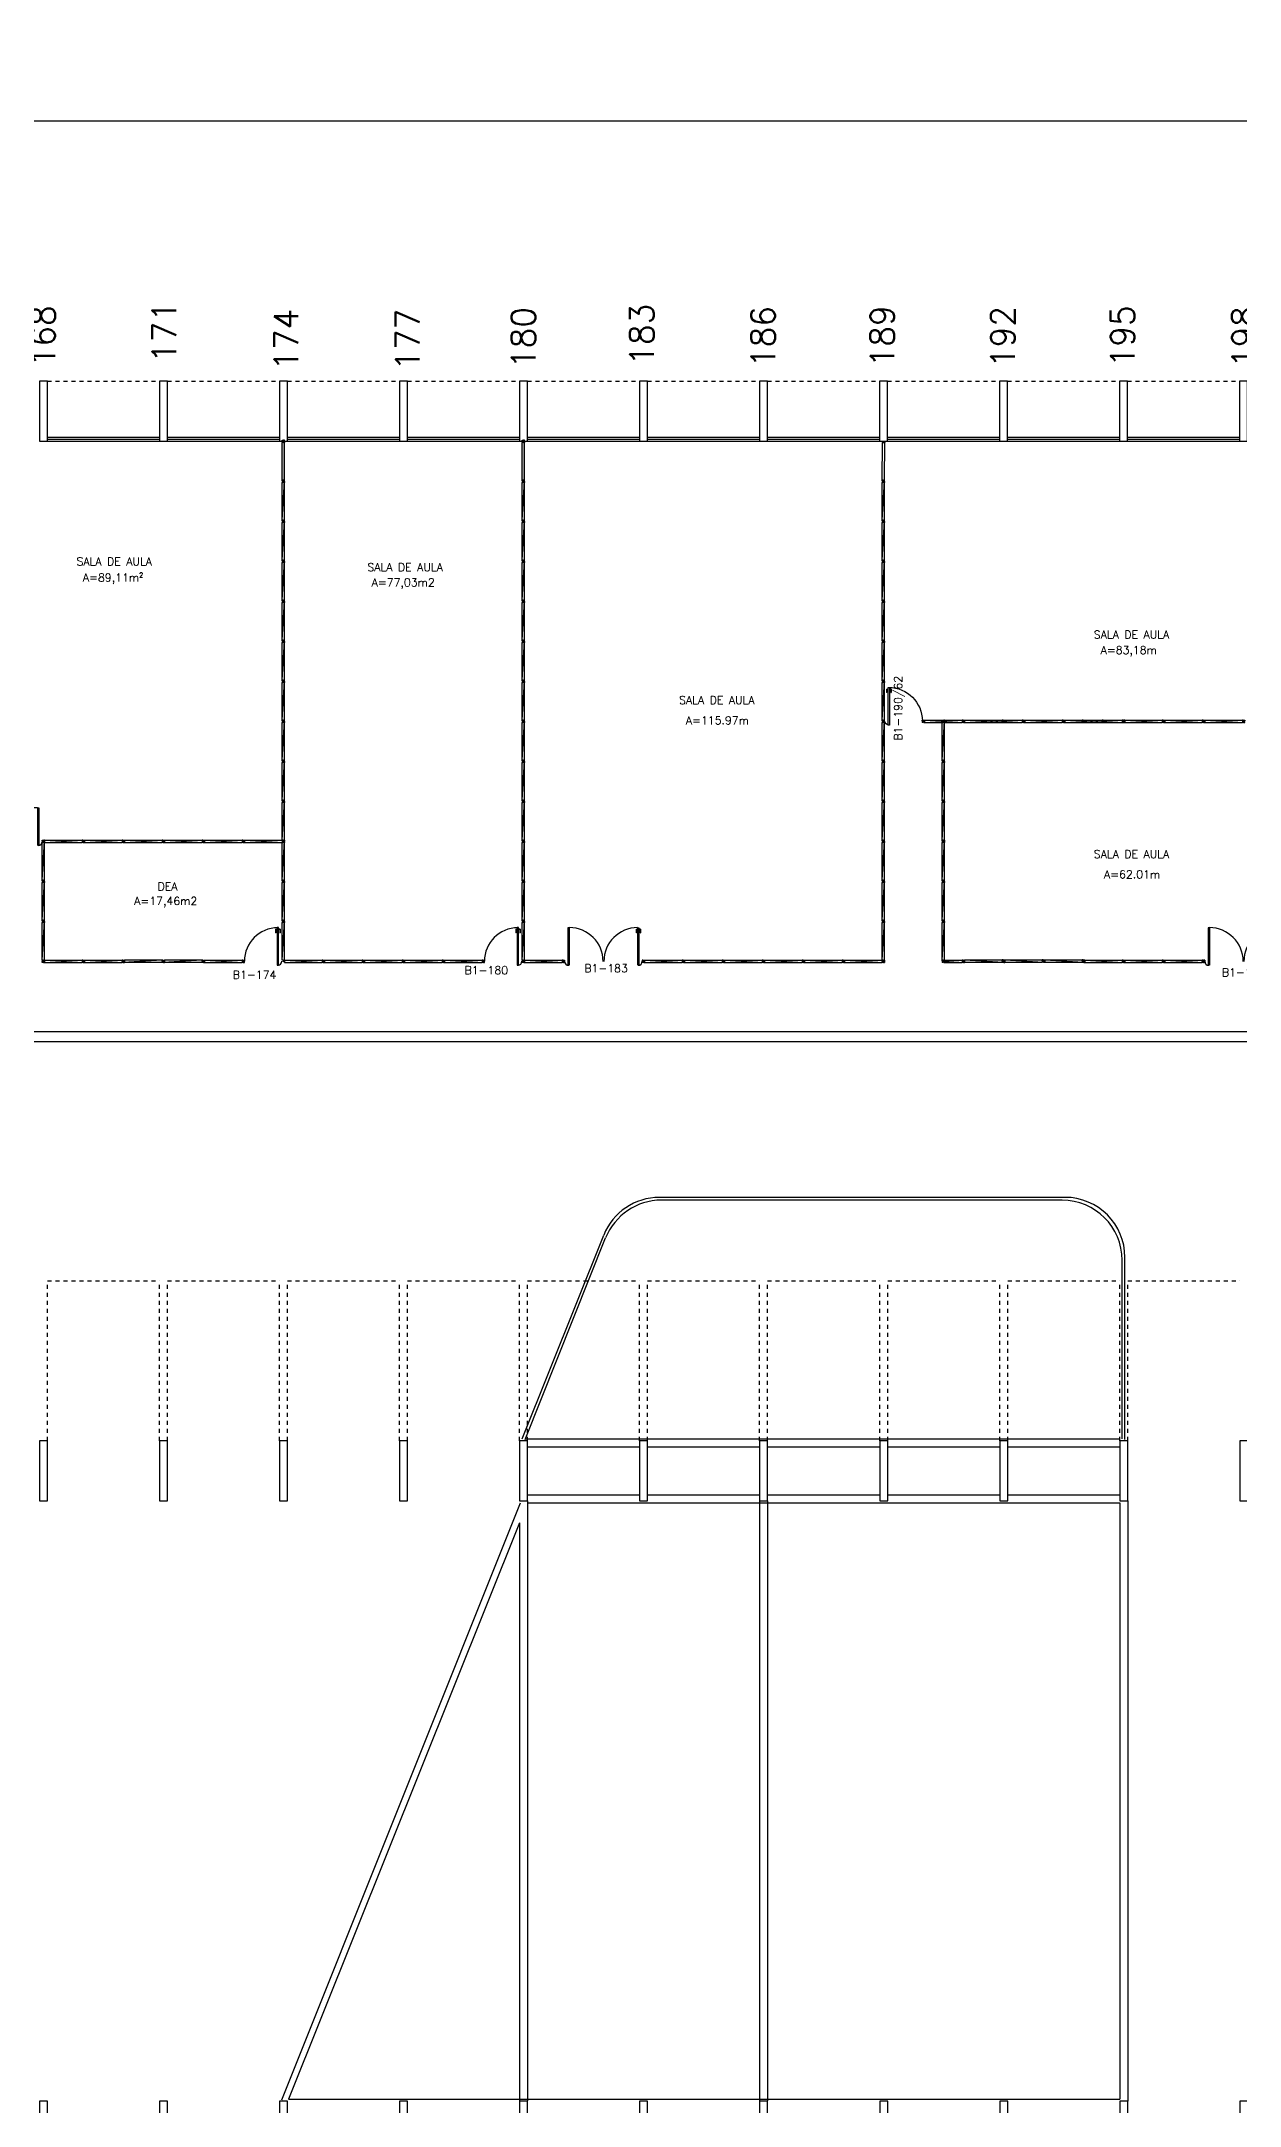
# Model space of a CAD drawing. Extents: x -31 to 207, y 425 to 518.
# Drawn here: x 150.2 to 180.2, y 466.7 to 518.3 of the extents above; entities that cross this region are included whole.
import ezdxf
from ezdxf.enums import TextEntityAlignment as Align

# ---------------------------------------------------------------- set-up
doc = ezdxf.new("R2010")
doc.units = 0
doc.header["$LTSCALE"] = 0.01
doc.header["$MEASUREMENT"] = 0
doc.header["$PDMODE"] = 34
doc.linetypes.add('HIDDEN2', pattern=[0.1875, 0.125, -0.0625])
doc.layers.get('0').update_dxf_attribs({"linetype": 'CONTINUOUS'})
doc.layers.get('DEFPOINTS').update_dxf_attribs({"linetype": 'CONTINUOUS'})
for name, color, linetype in [('AREA', 2, 'CONTINUOUS'), ('BANC', 2, 'CONTINUOUS'), ('DIV', 2, 'CONTINUOUS'), ('ESQ', 1, 'CONTINUOUS'), ('ESTR', 3, 'CONTINUOUS'), ('NOPILAR1', 2, 'CONTINUOUS'), ('PISO', 1, 'CONTINUOUS'), ('PORTA', 2, 'CONTINUOUS'), ('PROJ', 1, 'HIDDEN2'), ('TEXTO-ENDEREÇO', 2, 'CONTINUOUS'), ('TEXTOCENTROCUSTO', 2, 'CONTINUOUS')]:
    doc.layers.add(name, color=color, linetype=linetype)
doc.styles.add('1', font='romans.shx')
doc.styles.add('NOPILAR', font='simplex.shx', dxfattribs={"height": 0.6})
doc.styles.add('UNB-100', font='simplex.shx', dxfattribs={"height": 0.2})
doc.styles.add('UNB-100-1', font='simplex.shx', dxfattribs={"height": 0.2})
doc.dimstyles.new('1-600', dxfattribs={"dimtxt": 1.1, "dimasz": 2.5, "dimexe": 2, "dimexo": 4, "dimgap": 0.2, "dimtad": 1, "dimdec": 0, "dimzin": 4, "dimdsep": 46, "dimlunit": 6, "dimtxsty": '1', "dimblk1": 'NONE', "dimblk2": 'NONE', "dimsah": 1, "dimcen": 0, "dimclrd": 2, "dimclre": 2, "dimclrt": 2, "dimadec": 0, "dimazin": 0, "dimtfac": 1, "dimtdec": 0, "dimtmove": 2, "dimatfit": 3, "dimldrblk": 'NONE', "dimfxl": 0, "dimtolj": 1, "dimtzin": 0, "dimarcsym": 0})

# ---------------------------------------------------------------- blocks, each defined once
blk = doc.blocks.new('PILAR-SLS')
for points in [[(0, -1.5), (0.2, -1.5), (0.2, 0), (0, 0)], [(0.003, -27.987), (0.203, -27.987), (0.203, -26.487), (0.003, -26.487)], [(0.003, -44.497), (0.203, -44.497), (0.203, -42.997), (0.003, -42.997)]]:
    blk.add_lwpolyline(points, close=True)
blk = doc.blocks.new('*D58')
at = {"layer": 'DEFPOINTS', "color": 0}
for p in [(-17.813, 516.327), (-17.813, 509.828), (204.387, 509.828)]:
    blk.add_point(p, dxfattribs=at)
at = {"layer": 'TEXTOCENTROCUSTO', "color": 2, "lineweight": -2}
for p, q in [((-17.813, 513.828), (-17.813, 518.327)), ((204.387, 513.828), (204.387, 518.327)), ((204.387, 516.327), (-17.813, 516.327))]:
    blk.add_line(p, q, dxfattribs=at)
at = {"layer": 'TEXTOCENTROCUSTO', "color": 2, "insert": (93.287, 517.077), "char_height": 1.1, "attachment_point": 5, "rotation": 0, "style": '1'}
blk.add_mtext('\\A1;PRC', dxfattribs=at)
blk = doc.blocks.new('_NONE')
at = {"color": 0, "linetype": 'ByBlock'}
blk.add_circle((0, 0), 0.25, dxfattribs=at)
blk = doc.blocks.new('DIVMT-SLS')
for p, q in [((-0.03, 0.03), (-0.03, 0.006)), ((-0.008, 0.03), (-0.03, 0.03)), ((-0.0185, 0.006), (-0.03, 0.006)), ((-0.0185, -0.006), (-0.0185, 0.006)), ((-0.008, 0.03), (-0.008, 0.02)), ((-0.008, 0.02), (0.008, 0.02)), ((-0.0051, 0), (0.0051, 0)), ((0.0051, 0), (-0.0051, 0)), ((-0.0051, 0), (0.0051, 0)), ((0.97, -0.03), (0, 0.03)), ((0, -0.0051), (0, 0.0051)), ((0, 0.0051), (0, -0.0051)), ((0.008, 0.03), (0.008, 0.02)), ((0.008, 0.03), (0.03, 0.03)), ((0.0205, 0.006), (0.03, 0.006)), ((0.0205, -0.006), (0.0205, 0.006)), ((0.0205, 0.006), (0.0205, -0.006)), ((0.0205, 0.006), (0.03, 0.006)), ((0.97, 0.03), (0.03, 0.03)), ((0.03, 0.006), (0.03, 0.03)), ((0.03, -0.03), (0.03, 0.03)), ((0.03, -0.005), (0.03, 0.005)), ((0.97, 0.03), (0.97, 0.009)), ((0.97, 0.009), (0.97, 0.027)), ((0.9795, 0.006), (0.97, 0.006)), ((0.97, -0.005), (0.97, 0.005)), ((0.9795, 0.006), (0.9795, -0.006)), ((1.0051, 0), (0.9949, 0)), ((1, 0.0051), (1, -0.0051)), ((-0.0185, -0.006), (-0.03, -0.006)), ((-0.03, -0.03), (-0.03, -0.006)), ((-0.008, -0.03), (-0.03, -0.03)), ((-0.008, -0.03), (-0.008, -0.02)), ((-0.008, -0.02), (0.008, -0.02)), ((0.008, -0.03), (0.008, -0.02)), ((0.008, -0.03), (0.03, -0.03)), ((0.0205, -0.006), (0.03, -0.006)), ((0.0205, -0.006), (0.03, -0.006)), ((0.03, -0.006), (0.03, -0.03)), ((0.97, -0.03), (0.03, -0.03)), ((0.9795, -0.006), (0.97, -0.006)), ((0.97, -0.009), (0.97, -0.027))]:
    blk.add_line(p, q)
blk = doc.blocks.new('PDVDP-SLS')
for p, q in [((0.112, 0.84), (0.112, -0.1)), ((0.147, 0.84), (0.112, 0.84)), ((0.147, 0.84), (0.147, -0.1)), ((1.853, 0.84), (1.888, 0.84)), ((1.853, 0.84), (1.853, -0.1)), ((1.888, 0.84), (1.888, -0.1)), ((0.009, 0), (-0.009, 0)), ((0, -0.012), (0, 0.01)), ((0.147, -0.1), (0.112, -0.1))]:
    blk.add_line(p, q)
for centre, radius, start, end in [((0.148, -0.002), 0.843, 0, 90), ((1.853, -0.002), 0.843, 90, 180), ((0.131, 0), 0.101, 180, 270), ((1.87, 0), 0.101, 270, 0)]:
    blk.add_arc(centre, radius, start, end)
blk = doc.blocks.new('MTT-SLS')
for p, q in [((-0.008, 0.03), (-0.03, 0.03)), ((-0.03, 0.03), (-0.03, 0.006)), ((-0.0185, 0.006), (-0.03, 0.006)), ((-0.0185, -0.006), (-0.0185, 0.006)), ((-0.008, 0.03), (-0.008, 0.02)), ((-0.008, 0.02), (0.008, 0.02)), ((-0.0051, 0), (0.0051, 0)), ((0, -0.0051), (0, 0.0051)), ((0.008, 0.03), (0.03, 0.03)), ((0.008, 0.03), (0.008, 0.02)), ((0.0205, -0.006), (0.0205, 0.006)), ((0.0205, 0.006), (0.03, 0.006)), ((0.03, 0.006), (0.03, 0.03)), ((-0.03, -0.03), (-0.03, -0.006)), ((-0.0185, -0.006), (-0.03, -0.006)), ((-0.008, -0.03), (-0.03, -0.03)), ((-0.008, -0.02), (0.008, -0.02)), ((-0.008, -0.03), (-0.008, -0.02)), ((0.008, -0.03), (0.008, -0.02)), ((0.008, -0.03), (0.03, -0.03)), ((0.0205, -0.006), (0.03, -0.006)), ((0.03, -0.006), (0.03, -0.03))]:
    blk.add_line(p, q)
blk = doc.blocks.new('DIVINI-SLS')
for p, q in [((-0.005, 0), (0.005, 0)), ((0.008, 0.02), (0, 0.02)), ((0, 0.001), (0, 0.02)), ((0, -0.005), (0, 0.005)), ((0, -0.02), (0, 0.001)), ((0.008, 0.03), (0.03, 0.03)), ((0.008, 0.03), (0.008, 0.02)), ((0.02, 0.006), (0.03, 0.006)), ((0.02, 0.006), (0.02, -0.006)), ((0.02, -0.004), (0.02, 0.004)), ((0.023, 0.006), (0.027, 0.006)), ((0.97, 0.03), (0.03, 0.03)), ((0.03, -0.03), (0.03, 0.03)), ((0.03, 0.009), (0.03, 0.027)), ((0.03, -0.005), (0.03, 0.005)), ((0.97, 0.03), (0.97, 0.009)), ((0.97, -0.03), (0.97, 0.03)), ((0.97, 0.009), (0.97, 0.027)), ((0.98, 0.006), (0.97, 0.006)), ((0.97, -0.005), (0.97, 0.005)), ((0.98, 0.006), (0.98, -0.006)), ((0.99, 0), (1.008, 0)), ((0.999, 0.006), (0.999, -0.006)), ((0, -0.02), (0.008, -0.02)), ((0.008, -0.03), (0.008, -0.02)), ((0.008, -0.03), (0.03, -0.03)), ((0.02, -0.006), (0.03, -0.006)), ((0.023, -0.006), (0.027, -0.006)), ((0.03, -0.009), (0.03, -0.027)), ((0.97, -0.03), (0.03, -0.03)), ((0.98, -0.006), (0.97, -0.006)), ((0.97, -0.009), (0.97, -0.027))]:
    blk.add_line(p, q)
blk = doc.blocks.new('PDVD-SLS')
at = {"layer": 'DIV'}
for p, q in [((-0.192, 0.8), (-0.152, 0.8)), ((-0.192, 0.8), (-0.192, 0.71)), ((-0.182, 0.71), (-0.192, 0.71)), ((-0.182, 0.79), (-0.152, 0.79)), ((-0.182, 0.79), (-0.182, 0.71)), ((-0.153, 0.84), (-0.153, -0.1)), ((-0.118, 0.84), (-0.153, 0.84)), ((-0.118, -0.1), (-0.118, 0.84)), ((-0.078, 0.8), (-0.118, 0.8)), ((-0.088, 0.79), (-0.118, 0.79)), ((-0.088, 0.79), (-0.088, 0.71)), ((-0.088, 0.71), (-0.078, 0.71)), ((-0.078, 0.8), (-0.078, 0.71)), ((-0.118, -0.1), (-0.118, 0.043)), ((-0.118, -0.1), (-0.118, 0.029)), ((-0.153, -0.1), (-0.118, -0.1))]:
    blk.add_line(p, q, dxfattribs=at)
for centre, radius, start, end in [((-0.133, 0), 0.839, 90.1717, 180), ((-0.138, 0), 0.1, 271.4326, 0)]:
    blk.add_arc(centre, radius, start, end, dxfattribs=at)
blk = doc.blocks.new('div relocar')
blk.add_hatch(color=8).paths.add_polyline_path([(0.97, 0.03), (0.03, 0.03), (0.03, 0.006), (0.03, -0.03), (0.97, -0.03), (0.97, -0.009)])
at = {"color": 3}
for p, q in [((-0.03, 0.03), (-0.03, 0.006)), ((-0.008, 0.03), (-0.03, 0.03)), ((-0.0185, 0.006), (-0.03, 0.006)), ((-0.0185, 0.006), (-0.0185, -0.006)), ((-0.008, 0.03), (-0.008, 0.02)), ((-0.008, 0.02), (0.008, 0.02)), ((-0.0051, 0), (0.0051, 0)), ((0.0051, 0), (-0.0051, 0)), ((-0.0051, 0), (0.0051, 0)), ((0, -0.0051), (0, 0.0051)), ((0, 0.0051), (0, -0.0051)), ((0.008, 0.03), (0.03, 0.03)), ((0.008, 0.03), (0.008, 0.02)), ((0.0205, 0.006), (0.03, 0.006)), ((0.0205, -0.006), (0.0205, 0.006)), ((0.0205, 0.006), (0.03, 0.006)), ((0.0205, 0.006), (0.0205, -0.006)), ((0.03, 0.03), (0.03, -0.03)), ((0.03, 0.006), (0.03, 0.03)), ((0.97, 0.03), (0.03, 0.03)), ((0.03, 0.005), (0.03, -0.005)), ((0.97, 0.03), (0.97, -0.027)), ((0.9795, 0.006), (0.97, 0.006)), ((0.9795, -0.006), (0.9795, 0.006)), ((1.0051, 0), (0.9949, 0)), ((1, -0.0051), (1, 0.0051)), ((-0.03, -0.03), (-0.03, -0.006)), ((-0.0185, -0.006), (-0.03, -0.006)), ((-0.008, -0.03), (-0.03, -0.03)), ((-0.008, -0.02), (0.008, -0.02)), ((-0.008, -0.03), (-0.008, -0.02)), ((0.008, -0.03), (0.008, -0.02)), ((0.008, -0.03), (0.03, -0.03)), ((0.0205, -0.006), (0.03, -0.006)), ((0.0205, -0.006), (0.03, -0.006)), ((0.03, -0.006), (0.03, -0.03)), ((0.97, -0.03), (0.03, -0.03)), ((0.9795, -0.006), (0.97, -0.006)), ((0.97, -0.03), (0.97, -0.009))]:
    blk.add_line(p, q, dxfattribs=at)

msp = doc.modelspace()

# ---------------------------------------------------------------- linework, layer by layer
for p, q in [((171.279, 503.33), (171.289, 503.33)), ((171.284, 503.325), (171.284, 503.335)), ((171.304, 503.324), (171.304, 503.336)), ((171.304, 503.336), (171.314, 503.336)), ((171.304, 503.324), (171.314, 503.324)), ((171.314, 503.339), (171.314, 503.357)), ((171.314, 503.335), (171.314, 503.325)), ((171.314, 503.321), (171.314, 503.303)), ((171.314, 503.3), (171.314, 503.321)), ((171.279, 501.33), (171.289, 501.33)), ((171.284, 501.325), (171.284, 501.335)), ((171.304, 501.324), (171.304, 501.336)), ((171.304, 501.336), (171.314, 501.336)), ((171.304, 501.324), (171.314, 501.324)), ((171.314, 501.339), (171.314, 501.357)), ((171.314, 501.335), (171.314, 501.325)), ((171.314, 501.321), (171.314, 501.303)), ((171.314, 501.3), (171.314, 501.321)), ((172.754, 498.336), (172.754, 498.36)), ((172.776, 498.36), (172.754, 498.36)), ((172.754, 498.36), (172.754, 498.3)), ((172.763, 498.336), (172.754, 498.336)), ((172.763, 498.336), (172.754, 498.336)), ((172.754, 498.335), (172.754, 498.325)), ((172.754, 498.324), (172.754, 498.3)), ((172.763, 498.324), (172.754, 498.324)), ((172.763, 498.324), (172.754, 498.324)), ((172.776, 498.3), (172.754, 498.3)), ((172.763, 498.336), (172.763, 498.324)), ((172.763, 498.324), (172.763, 498.336)), ((172.776, 498.36), (172.776, 498.35)), ((172.792, 498.35), (172.776, 498.35)), ((172.776, 498.3), (172.776, 498.31)), ((172.792, 498.31), (172.776, 498.31)), ((172.779, 498.33), (172.789, 498.33)), ((172.789, 498.33), (172.779, 498.33)), ((172.779, 498.33), (172.789, 498.33)), ((172.789, 498.33), (172.779, 498.33)), ((172.784, 498.325), (172.784, 498.335)), ((172.784, 498.335), (172.784, 498.325)), ((172.784, 498.325), (172.784, 498.335)), ((172.792, 498.36), (172.792, 498.35)), ((172.792, 498.36), (172.814, 498.36)), ((172.792, 498.3), (172.792, 498.31)), ((172.792, 498.3), (172.814, 498.3)), ((172.802, 498.336), (172.814, 498.336)), ((172.802, 498.336), (172.802, 498.324)), ((172.802, 498.324), (172.814, 498.324)), ((172.804, 498.324), (172.804, 498.336)), ((172.804, 498.336), (172.814, 498.336)), ((172.804, 498.324), (172.814, 498.324)), ((172.814, 498.36), (172.814, 498.336)), ((172.814, 498.339), (172.814, 498.357)), ((172.814, 498.335), (172.814, 498.325)), ((172.814, 498.3), (172.814, 498.324)), ((172.814, 498.321), (172.814, 498.303)), ((172.814, 498.3), (172.814, 498.321)), ((171.279, 495.33), (171.289, 495.33)), ((171.284, 495.325), (171.284, 495.335)), ((171.304, 495.324), (171.304, 495.336)), ((171.304, 495.336), (171.314, 495.336)), ((171.304, 495.324), (171.314, 495.324)), ((171.314, 495.339), (171.314, 495.357)), ((171.314, 495.335), (171.314, 495.325)), ((171.314, 495.321), (171.314, 495.303)), ((171.314, 495.3), (171.314, 495.321)), ((174.275, 495.36), (174.257, 495.36)), ((174.278, 495.35), (174.278, 495.36)), ((174.29, 495.35), (174.278, 495.35)), ((174.279, 495.36), (174.289, 495.36)), ((174.289, 495.33), (174.279, 495.33)), ((174.284, 495.325), (174.284, 495.335)), ((174.29, 495.35), (174.29, 495.36)), ((174.293, 495.36), (174.311, 495.36)), ((174.314, 495.36), (174.293, 495.36)), ((179.275, 495.36), (179.257, 495.36)), ((179.278, 495.35), (179.278, 495.36)), ((179.29, 495.35), (179.278, 495.35)), ((179.279, 495.36), (179.289, 495.36)), ((179.289, 495.33), (179.279, 495.33)), ((179.284, 495.325), (179.284, 495.335)), ((179.29, 495.35), (179.29, 495.36)), ((179.293, 495.36), (179.311, 495.36)), ((179.314, 495.36), (179.293, 495.36))]:
    msp.add_line(p, q)
at = {"layer": 'BANC'}
for p, q in [((204.284, 493.567), (-17.613, 493.567)), ((204.284, 493.317), (-17.613, 493.317))]:
    msp.add_line(p, q, dxfattribs=at)
at = {"layer": 'DIV'}
for p, q in [((171.257, 508.32), (171.257, 508.328)), ((172.254, 501.336), (172.254, 501.36)), ((172.276, 501.36), (172.254, 501.36)), ((172.254, 501.36), (172.254, 501.3)), ((172.263, 501.336), (172.254, 501.336)), ((172.263, 501.336), (172.254, 501.336)), ((172.254, 501.335), (172.254, 501.325)), ((172.254, 501.324), (172.254, 501.3)), ((172.263, 501.324), (172.254, 501.324)), ((172.263, 501.324), (172.254, 501.324)), ((172.276, 501.3), (172.254, 501.3)), ((172.263, 501.336), (172.263, 501.324)), ((172.263, 501.324), (172.263, 501.336)), ((172.276, 501.36), (172.276, 501.35)), ((172.292, 501.35), (172.276, 501.35)), ((172.276, 501.3), (172.276, 501.31)), ((172.292, 501.31), (172.276, 501.31)), ((172.289, 501.33), (172.279, 501.33)), ((172.279, 501.33), (172.289, 501.33)), ((172.289, 501.33), (172.279, 501.33)), ((172.284, 501.335), (172.284, 501.325)), ((172.284, 501.325), (172.284, 501.335)), ((172.292, 501.36), (172.292, 501.35)), ((172.292, 501.36), (172.314, 501.36)), ((172.292, 501.3), (172.292, 501.31)), ((172.292, 501.3), (172.314, 501.3)), ((172.302, 501.336), (172.314, 501.336)), ((172.302, 501.336), (172.302, 501.324)), ((172.302, 501.324), (172.314, 501.324)), ((172.314, 501.36), (172.314, 501.336)), ((172.314, 501.3), (172.314, 501.324)), ((174.754, 501.336), (174.754, 501.36)), ((174.776, 501.36), (174.754, 501.36)), ((174.754, 501.36), (174.754, 501.3)), ((174.763, 501.336), (174.754, 501.336)), ((174.763, 501.336), (174.754, 501.336)), ((174.754, 501.335), (174.754, 501.325)), ((174.754, 501.324), (174.754, 501.3)), ((174.763, 501.324), (174.754, 501.324)), ((174.763, 501.324), (174.754, 501.324)), ((174.776, 501.3), (174.754, 501.3)), ((174.763, 501.336), (174.763, 501.324)), ((174.763, 501.324), (174.763, 501.336)), ((174.776, 501.36), (174.776, 501.35)), ((174.792, 501.35), (174.776, 501.35)), ((174.776, 501.3), (174.776, 501.31)), ((174.792, 501.31), (174.776, 501.31)), ((174.789, 501.33), (174.779, 501.33)), ((174.779, 501.33), (174.789, 501.33)), ((174.789, 501.33), (174.779, 501.33)), ((174.784, 501.335), (174.784, 501.325)), ((174.784, 501.325), (174.784, 501.335)), ((174.792, 501.36), (174.792, 501.35)), ((174.792, 501.36), (174.814, 501.36)), ((174.792, 501.3), (174.792, 501.31)), ((174.792, 501.3), (174.814, 501.3)), ((174.802, 501.336), (174.814, 501.336)), ((174.802, 501.336), (174.802, 501.324)), ((174.802, 501.324), (174.814, 501.324)), ((174.814, 501.36), (174.814, 501.336)), ((174.814, 501.3), (174.814, 501.324)), ((175.754, 501.336), (175.754, 501.36)), ((175.776, 501.36), (175.754, 501.36)), ((175.754, 501.36), (175.754, 501.3)), ((175.763, 501.336), (175.754, 501.336)), ((175.763, 501.336), (175.754, 501.336)), ((175.754, 501.335), (175.754, 501.325)), ((175.754, 501.324), (175.754, 501.3)), ((175.763, 501.324), (175.754, 501.324)), ((175.763, 501.324), (175.754, 501.324)), ((175.776, 501.3), (175.754, 501.3)), ((175.763, 501.336), (175.763, 501.324)), ((175.763, 501.324), (175.763, 501.336)), ((175.776, 501.36), (175.776, 501.35)), ((175.792, 501.35), (175.776, 501.35)), ((175.776, 501.3), (175.776, 501.31)), ((175.792, 501.31), (175.776, 501.31)), ((175.789, 501.33), (175.779, 501.33)), ((175.779, 501.33), (175.789, 501.33)), ((175.789, 501.33), (175.779, 501.33)), ((175.784, 501.335), (175.784, 501.325)), ((175.784, 501.325), (175.784, 501.335)), ((175.792, 501.36), (175.792, 501.35)), ((175.792, 501.36), (175.814, 501.36)), ((175.792, 501.3), (175.792, 501.31)), ((175.792, 501.3), (175.814, 501.3)), ((175.802, 501.336), (175.814, 501.336)), ((175.802, 501.336), (175.802, 501.324)), ((175.802, 501.324), (175.814, 501.324)), ((175.814, 501.36), (175.814, 501.336)), ((175.814, 501.3), (175.814, 501.324)), ((176.254, 501.336), (176.254, 501.36)), ((176.276, 501.36), (176.254, 501.36)), ((176.254, 501.36), (176.254, 501.3)), ((176.263, 501.336), (176.254, 501.336)), ((176.263, 501.336), (176.254, 501.336)), ((176.254, 501.335), (176.254, 501.325)), ((176.254, 501.324), (176.254, 501.3)), ((176.263, 501.324), (176.254, 501.324)), ((176.263, 501.324), (176.254, 501.324)), ((176.276, 501.3), (176.254, 501.3)), ((176.263, 501.336), (176.263, 501.324)), ((176.263, 501.324), (176.263, 501.336)), ((176.276, 501.36), (176.276, 501.35)), ((176.292, 501.35), (176.276, 501.35)), ((176.276, 501.3), (176.276, 501.31)), ((176.292, 501.31), (176.276, 501.31)), ((176.289, 501.33), (176.279, 501.33)), ((176.279, 501.33), (176.289, 501.33)), ((176.289, 501.33), (176.279, 501.33)), ((176.284, 501.335), (176.284, 501.325)), ((176.284, 501.325), (176.284, 501.335)), ((176.292, 501.36), (176.292, 501.35)), ((176.292, 501.36), (176.314, 501.36)), ((176.292, 501.3), (176.292, 501.31)), ((176.292, 501.3), (176.314, 501.3)), ((176.302, 501.336), (176.314, 501.336)), ((176.302, 501.336), (176.302, 501.324)), ((176.302, 501.324), (176.314, 501.324)), ((176.314, 501.36), (176.314, 501.336)), ((176.314, 501.3), (176.314, 501.324)), ((177.254, 501.338), (177.254, 501.36)), ((177.254, 501.36), (177.278, 501.36)), ((177.254, 501.338), (177.264, 501.338)), ((177.254, 501.322), (177.264, 501.322)), ((177.254, 501.322), (177.254, 501.3)), ((177.278, 501.3), (177.254, 501.3)), ((177.254, 501.3), (177.314, 501.3)), ((177.275, 501.36), (177.257, 501.36)), ((177.275, 501.36), (177.257, 501.36)), ((177.264, 501.338), (177.264, 501.322)), ((177.278, 501.35), (177.278, 501.36)), ((177.278, 501.348), (177.278, 501.36)), ((177.278, 501.35), (177.278, 501.36)), ((177.29, 501.35), (177.278, 501.35)), ((177.29, 501.35), (177.278, 501.35)), ((177.278, 501.348), (177.29, 501.348)), ((177.278, 501.309), (177.29, 501.309)), ((177.278, 501.309), (177.278, 501.3)), ((177.29, 501.309), (177.278, 501.309)), ((177.278, 501.309), (177.278, 501.3)), ((177.279, 501.36), (177.289, 501.36)), ((177.279, 501.36), (177.289, 501.36)), ((177.289, 501.33), (177.279, 501.33)), ((177.279, 501.33), (177.289, 501.33)), ((177.289, 501.33), (177.279, 501.33)), ((177.289, 501.33), (177.279, 501.33)), ((177.279, 501.3), (177.289, 501.3)), ((177.284, 501.325), (177.284, 501.335)), ((177.284, 501.335), (177.284, 501.325)), ((177.284, 501.325), (177.284, 501.335)), ((177.284, 501.335), (177.284, 501.325)), ((177.284, 501.325), (177.284, 501.335)), ((177.29, 501.35), (177.29, 501.36)), ((177.29, 501.348), (177.29, 501.36)), ((177.314, 501.36), (177.29, 501.36)), ((177.29, 501.35), (177.29, 501.36)), ((177.29, 501.309), (177.29, 501.3)), ((177.29, 501.309), (177.29, 501.3)), ((177.29, 501.3), (177.314, 501.3)), ((177.293, 501.36), (177.311, 501.36)), ((177.314, 501.36), (177.293, 501.36)), ((177.293, 501.36), (177.311, 501.36)), ((177.314, 501.36), (177.293, 501.36)), ((177.314, 501.338), (177.304, 501.338)), ((177.304, 501.338), (177.304, 501.322)), ((177.314, 501.322), (177.304, 501.322)), ((177.314, 501.338), (177.314, 501.36)), ((177.314, 501.322), (177.314, 501.3)), ((172.754, 495.336), (172.754, 495.36)), ((172.776, 495.36), (172.754, 495.36)), ((172.754, 495.36), (172.754, 495.3)), ((172.763, 495.336), (172.754, 495.336)), ((172.763, 495.336), (172.754, 495.336)), ((172.754, 495.335), (172.754, 495.325)), ((172.754, 495.324), (172.754, 495.3)), ((172.763, 495.324), (172.754, 495.324)), ((172.763, 495.324), (172.754, 495.324)), ((172.776, 495.3), (172.754, 495.3)), ((172.763, 495.336), (172.763, 495.324)), ((172.763, 495.324), (172.763, 495.336)), ((172.776, 495.36), (172.776, 495.35)), ((172.792, 495.35), (172.776, 495.35)), ((172.776, 495.3), (172.776, 495.31)), ((172.792, 495.31), (172.776, 495.31)), ((172.789, 495.33), (172.779, 495.33)), ((172.779, 495.33), (172.789, 495.33)), ((172.789, 495.33), (172.779, 495.33)), ((172.779, 495.33), (172.789, 495.33)), ((172.784, 495.335), (172.784, 495.325)), ((172.784, 495.325), (172.784, 495.335)), ((172.784, 495.325), (172.784, 495.335)), ((172.792, 495.36), (172.792, 495.35)), ((172.792, 495.36), (172.814, 495.36)), ((172.792, 495.3), (172.792, 495.31)), ((172.792, 495.3), (172.814, 495.3)), ((172.802, 495.336), (172.814, 495.336)), ((172.802, 495.336), (172.802, 495.324)), ((172.802, 495.324), (172.814, 495.324)), ((172.804, 495.336), (172.814, 495.336)), ((172.804, 495.324), (172.814, 495.324)), ((172.814, 495.36), (172.814, 495.336)), ((172.814, 495.36), (173.254, 495.36)), ((172.814, 495.36), (172.814, 495.3)), ((172.814, 495.339), (172.814, 495.357)), ((172.814, 495.329), (173.284, 495.3)), ((172.814, 495.3), (172.814, 495.324)), ((172.814, 495.321), (172.814, 495.303)), ((172.814, 495.3), (172.814, 495.321)), ((172.814, 495.3), (173.254, 495.3)), ((173.254, 495.336), (173.254, 495.36)), ((173.276, 495.36), (173.254, 495.36)), ((173.254, 495.36), (173.254, 495.3)), ((173.263, 495.336), (173.254, 495.336)), ((173.263, 495.336), (173.254, 495.336)), ((173.254, 495.335), (173.254, 495.325)), ((173.254, 495.324), (173.254, 495.3)), ((173.263, 495.324), (173.254, 495.324)), ((173.263, 495.324), (173.254, 495.324)), ((173.276, 495.3), (173.254, 495.3)), ((173.263, 495.336), (173.263, 495.324)), ((173.263, 495.324), (173.263, 495.336)), ((173.276, 495.36), (173.276, 495.35)), ((173.292, 495.35), (173.276, 495.35)), ((173.276, 495.3), (173.276, 495.31)), ((173.292, 495.31), (173.276, 495.31)), ((173.289, 495.33), (173.279, 495.33)), ((173.279, 495.33), (173.289, 495.33)), ((173.289, 495.33), (173.279, 495.33)), ((173.284, 495.335), (173.284, 495.325)), ((173.284, 495.325), (173.284, 495.335)), ((173.292, 495.36), (173.292, 495.35)), ((173.292, 495.36), (173.314, 495.36)), ((173.292, 495.3), (173.292, 495.31)), ((173.292, 495.3), (173.314, 495.3)), ((173.302, 495.336), (173.314, 495.336)), ((173.302, 495.336), (173.302, 495.324)), ((173.302, 495.324), (173.314, 495.324)), ((173.314, 495.36), (173.314, 495.336)), ((173.314, 495.3), (173.314, 495.324)), ((174.276, 495.36), (174.254, 495.36)), ((174.254, 495.36), (174.254, 495.336)), ((174.265, 495.336), (174.254, 495.336)), ((174.265, 495.324), (174.254, 495.324)), ((174.254, 495.3), (174.254, 495.324)), ((174.276, 495.3), (174.254, 495.3)), ((174.265, 495.336), (174.265, 495.324)), ((174.276, 495.36), (174.276, 495.35)), ((174.276, 495.35), (174.292, 495.35)), ((174.276, 495.3), (174.276, 495.31)), ((174.276, 495.31), (174.292, 495.31)), ((174.279, 495.33), (174.289, 495.33)), ((174.289, 495.33), (174.279, 495.33)), ((174.279, 495.33), (174.289, 495.33)), ((174.284, 495.335), (174.284, 495.325)), ((174.284, 495.325), (174.284, 495.335)), ((174.292, 495.36), (174.292, 495.35)), ((174.292, 495.36), (174.314, 495.36)), ((174.292, 495.3), (174.292, 495.31)), ((174.292, 495.3), (174.314, 495.3)), ((174.304, 495.336), (174.304, 495.324)), ((174.304, 495.336), (174.314, 495.336)), ((174.304, 495.324), (174.304, 495.336)), ((174.304, 495.336), (174.314, 495.336)), ((174.304, 495.324), (174.314, 495.324)), ((174.304, 495.324), (174.314, 495.324)), ((174.314, 495.336), (174.314, 495.36)), ((174.314, 495.36), (174.314, 495.3)), ((174.314, 495.335), (174.314, 495.325)), ((174.314, 495.324), (174.314, 495.3)), ((176.254, 495.336), (176.254, 495.36)), ((176.276, 495.36), (176.254, 495.36)), ((176.254, 495.36), (176.254, 495.3)), ((176.263, 495.336), (176.254, 495.336)), ((176.263, 495.336), (176.254, 495.336)), ((176.254, 495.335), (176.254, 495.325)), ((176.254, 495.324), (176.254, 495.3)), ((176.263, 495.324), (176.254, 495.324)), ((176.263, 495.324), (176.254, 495.324)), ((176.276, 495.3), (176.254, 495.3)), ((176.263, 495.336), (176.263, 495.324)), ((176.263, 495.324), (176.263, 495.336)), ((176.276, 495.36), (176.276, 495.35)), ((176.292, 495.35), (176.276, 495.35)), ((176.276, 495.3), (176.276, 495.31)), ((176.292, 495.31), (176.276, 495.31)), ((176.289, 495.33), (176.279, 495.33)), ((176.279, 495.33), (176.289, 495.33)), ((176.289, 495.33), (176.279, 495.33)), ((176.284, 495.335), (176.284, 495.325)), ((176.284, 495.325), (176.284, 495.335)), ((176.292, 495.36), (176.292, 495.35)), ((176.292, 495.36), (176.314, 495.36)), ((176.292, 495.3), (176.292, 495.31)), ((176.292, 495.3), (176.314, 495.3)), ((176.302, 495.336), (176.314, 495.336)), ((176.302, 495.336), (176.302, 495.324)), ((176.302, 495.324), (176.314, 495.324)), ((176.314, 495.36), (176.314, 495.336)), ((176.314, 495.3), (176.314, 495.324))]:
    msp.add_line(p, q, dxfattribs=at)
at = {"layer": 'ESQ'}
for p, q in [((150.387, 508.428), (153.187, 508.428)), ((150.387, 508.378), (153.187, 508.378)), ((153.387, 508.428), (156.187, 508.428)), ((153.387, 508.378), (156.187, 508.378)), ((156.387, 508.428), (159.187, 508.428)), ((156.387, 508.378), (159.187, 508.378)), ((159.387, 508.428), (162.187, 508.428)), ((159.387, 508.378), (162.187, 508.378)), ((162.387, 508.428), (165.187, 508.428)), ((162.387, 508.378), (165.187, 508.378)), ((165.387, 508.428), (168.187, 508.428)), ((165.387, 508.378), (168.187, 508.378)), ((168.387, 508.428), (171.187, 508.428)), ((168.387, 508.378), (171.187, 508.378)), ((171.387, 508.428), (174.187, 508.428)), ((171.387, 508.378), (174.187, 508.378)), ((174.387, 508.428), (177.187, 508.428)), ((174.387, 508.378), (177.187, 508.378)), ((177.387, 508.428), (180.187, 508.428)), ((177.387, 508.378), (180.187, 508.378)), ((150.387, 508.328), (153.187, 508.328)), ((153.387, 508.328), (156.187, 508.328)), ((156.387, 508.328), (159.187, 508.328)), ((159.387, 508.328), (162.187, 508.328)), ((162.387, 508.328), (165.187, 508.328)), ((165.387, 508.328), (168.187, 508.328)), ((168.387, 508.328), (171.187, 508.328)), ((171.387, 508.328), (174.187, 508.328)), ((174.387, 508.328), (177.187, 508.328)), ((177.387, 508.328), (180.187, 508.328))]:
    msp.add_line(p, q, dxfattribs=at)
at = {"layer": 'PISO'}
for p, q in [((175.819, 489.427), (165.686, 489.427)), ((175.749, 489.357), (165.734, 489.357)), ((162.258, 483.391), (164.293, 488.484)), ((162.327, 483.376), (164.341, 488.414)), ((177.249, 483.391), (177.249, 487.857)), ((177.319, 483.376), (177.319, 487.927)), ((162.333, 483.391), (177.19, 483.391)), ((162.39, 483.341), (162.39, 483.391)), ((162.39, 483.191), (165.19, 483.191)), ((165.39, 483.191), (168.19, 483.191)), ((168.19, 483.341), (168.19, 483.391)), ((168.39, 483.191), (171.19, 483.191)), ((171.39, 483.191), (174.19, 483.191)), ((174.39, 483.191), (177.19, 483.191)), ((156.246, 466.866), (162.213, 481.791)), ((162.39, 481.991), (165.19, 481.991)), ((162.39, 481.844), (162.39, 466.841)), ((162.39, 481.791), (177.19, 481.791)), ((165.39, 481.991), (168.19, 481.991)), ((168.19, 481.844), (168.19, 466.841)), ((168.39, 481.991), (171.19, 481.991)), ((168.39, 481.844), (168.39, 466.841)), ((171.39, 481.991), (174.19, 481.991)), ((174.39, 481.991), (177.19, 481.991)), ((177.19, 481.791), (177.19, 466.881)), ((177.39, 481.841), (177.39, 466.831)), ((162.19, 481.293), (156.41, 466.881)), ((162.19, 481.293), (162.19, 466.841)), ((156.41, 466.881), (177.19, 466.881))]:
    msp.add_line(p, q, dxfattribs=at)
for centre, start_param, end_param in [((165.686, 487.927), -0.785398, 0.405122), ((165.734, 487.857), -0.785398, 0.405122), ((175.749, 487.857), -2.356194, -0.785398), ((175.819, 487.927), -2.356194, -0.785398)]:
    msp.add_ellipse(centre, major_axis=(-1.061, 1.061), ratio=1, start_param=start_param, end_param=end_param, dxfattribs=at)
at = {"layer": 'PORTA'}
for p, q in [((165.1, 496.131), (165.1, 496.041)), ((165.1, 496.131), (165.14, 496.131)), ((165.1, 496.131), (165.1, 496.041)), ((165.1, 496.131), (165.14, 496.131)), ((165.11, 496.041), (165.1, 496.041)), ((165.11, 496.041), (165.1, 496.041)), ((165.11, 496.121), (165.11, 496.041)), ((165.11, 496.121), (165.14, 496.121)), ((165.11, 496.121), (165.11, 496.041)), ((165.11, 496.121), (165.14, 496.121)), ((165.215, 496.131), (165.175, 496.131)), ((165.215, 496.131), (165.175, 496.131)), ((165.205, 496.121), (165.175, 496.121)), ((165.205, 496.121), (165.175, 496.121)), ((165.205, 496.121), (165.205, 496.041)), ((165.205, 496.121), (165.205, 496.041)), ((165.205, 496.041), (165.215, 496.041)), ((165.205, 496.041), (165.215, 496.041)), ((165.215, 496.131), (165.215, 496.041)), ((165.215, 496.131), (165.215, 496.041))]:
    msp.add_line(p, q, dxfattribs=at)
at = {"layer": 'PROJ'}
for p, q in [((150.387, 509.828), (153.187, 509.828)), ((153.387, 509.828), (156.187, 509.828)), ((156.387, 509.828), (159.187, 509.828)), ((159.387, 509.828), (162.187, 509.828)), ((162.387, 509.828), (165.187, 509.828)), ((165.387, 509.828), (168.187, 509.828)), ((168.387, 509.828), (171.187, 509.828)), ((171.387, 509.828), (174.187, 509.828)), ((174.387, 509.828), (177.187, 509.828)), ((177.387, 509.828), (180.187, 509.828)), ((150.39, 483.341), (150.39, 487.341)), ((150.39, 487.341), (153.19, 487.341)), ((153.19, 483.341), (153.19, 487.341)), ((153.39, 483.341), (153.39, 487.341)), ((153.39, 487.341), (156.19, 487.341)), ((156.19, 483.341), (156.19, 487.341)), ((156.39, 483.341), (156.39, 487.341)), ((156.39, 487.341), (159.19, 487.341)), ((159.19, 483.341), (159.19, 487.341)), ((159.39, 483.341), (159.39, 487.341)), ((159.39, 487.341), (162.19, 487.341)), ((162.19, 483.341), (162.19, 487.341)), ((162.39, 483.341), (162.39, 487.341)), ((162.39, 487.341), (165.19, 487.341)), ((165.19, 483.341), (165.19, 487.341)), ((165.39, 483.341), (165.39, 487.341)), ((165.39, 487.341), (168.19, 487.341)), ((168.19, 483.341), (168.19, 487.341)), ((168.39, 483.341), (168.39, 487.341)), ((168.39, 487.341), (171.19, 487.341)), ((171.19, 483.341), (171.19, 487.341)), ((171.39, 483.341), (171.39, 487.341)), ((171.39, 487.341), (174.19, 487.341)), ((174.19, 483.341), (174.19, 487.341)), ((174.39, 483.341), (174.39, 487.341)), ((174.39, 487.341), (177.19, 487.341)), ((177.19, 483.341), (177.19, 487.341)), ((177.39, 483.341), (177.39, 487.341)), ((177.39, 487.341), (180.19, 487.341))]:
    msp.add_line(p, q, dxfattribs=at)

# ---------------------------------------------------------------- block references
at = {"layer": 'DIV'}
for name, p, rotation in [('div relocar', (156.284, 508.33), 270), ('div relocar', (162.284, 508.33), 270), ('DIVINI-SLS', (171.287, 508.328), 269.8217819123598), ('DIVMT-SLS', (156.284, 507.33), 270), ('DIVMT-SLS', (162.284, 507.33), 270), ('DIVMT-SLS', (171.284, 507.33), 270), ('DIVMT-SLS', (156.284, 506.33), 270), ('DIVMT-SLS', (162.284, 506.33), 270), ('DIVMT-SLS', (171.284, 506.33), 270), ('DIVMT-SLS', (156.284, 505.33), 270), ('DIVMT-SLS', (162.284, 505.33), 270), ('DIVMT-SLS', (171.284, 505.33), 270), ('DIVMT-SLS', (156.284, 504.33), 270), ('DIVMT-SLS', (162.284, 504.33), 270), ('DIVMT-SLS', (171.284, 504.33), 270), ('DIVMT-SLS', (156.284, 503.33), 270), ('DIVMT-SLS', (162.284, 503.33), 270), ('DIVMT-SLS', (171.284, 503.33), 270), ('DIVMT-SLS', (156.284, 502.33), 270), ('DIVMT-SLS', (162.284, 502.33), 270), ('DIVMT-SLS', (171.284, 502.33), 270), ('DIVMT-SLS', (156.284, 501.33), 270), ('DIVMT-SLS', (162.284, 501.33), 270), ('DIVMT-SLS', (171.284, 501.33), 270), ('DIVMT-SLS', (173.284, 501.33), 180), ('DIVMT-SLS', (172.784, 501.33), 270), ('DIVMT-SLS', (174.284, 501.33), 180), ('DIVMT-SLS', (174.784, 501.33), 180), ('DIVMT-SLS', (175.784, 501.33), 180), ('DIVMT-SLS', (176.784, 501.33), 180), ('DIVMT-SLS', (177.284, 501.33), 180), ('DIVMT-SLS', (178.284, 501.33), 180), ('DIVMT-SLS', (179.284, 501.33), 180), ('DIVMT-SLS', (180.284, 501.33), 180), ('DIVMT-SLS', (156.284, 500.33), 270), ('DIVMT-SLS', (162.284, 500.33), 270), ('DIVMT-SLS', (171.284, 500.33), 270), ('DIVMT-SLS', (172.784, 500.33), 270), ('DIVMT-SLS', (156.284, 499.33), 270), ('DIVMT-SLS', (162.284, 499.33), 270), ('DIVMT-SLS', (171.284, 499.33), 270), ('DIVMT-SLS', (172.784, 499.33), 270), ('DIVMT-SLS', (150.284, 498.33), 270), ('DIVMT-SLS', (151.284, 498.33), 180), ('DIVMT-SLS', (152.284, 498.33), 180), ('DIVMT-SLS', (153.284, 498.33), 180), ('DIVMT-SLS', (154.284, 498.33), 180), ('DIVMT-SLS', (155.284, 498.33), 180), ('DIVMT-SLS', (156.284, 498.33), 180), ('DIVMT-SLS', (156.284, 498.33), 270), ('DIVMT-SLS', (162.284, 498.33), 270), ('DIVMT-SLS', (171.284, 498.33), 270), ('DIVMT-SLS', (172.784, 498.33), 270), ('DIVMT-SLS', (150.284, 497.33), 270), ('DIVMT-SLS', (156.284, 497.33), 270), ('DIVMT-SLS', (162.284, 497.33), 270), ('DIVMT-SLS', (171.284, 497.33), 270), ('DIVMT-SLS', (172.784, 497.33), 270), ('DIVMT-SLS', (150.284, 496.33), 270), ('DIVMT-SLS', (156.284, 496.33), 270), ('DIVMT-SLS', (162.284, 496.33), 270), ('DIVMT-SLS', (171.284, 496.33), 270), ('DIVMT-SLS', (172.784, 496.33), 270), ('DIVMT-SLS', (151.284, 495.33), 180), ('DIVMT-SLS', (152.284, 495.33), 180), ('DIVMT-SLS', (155.284, 495.33), 180), ('DIVMT-SLS', (157.284, 495.33), 180), ('DIVMT-SLS', (158.284, 495.33), 180), ('DIVMT-SLS', (159.284, 495.33), 180), ('DIVMT-SLS', (160.284, 495.33), 180), ('DIVMT-SLS', (161.284, 495.33), 180), ('DIVMT-SLS', (163.284, 495.33), 180), ('DIVMT-SLS', (166.284, 495.33), 180), ('DIVMT-SLS', (167.284, 495.33), 180), ('DIVMT-SLS', (168.284, 495.33), 180), ('DIVMT-SLS', (169.284, 495.33), 180), ('DIVMT-SLS', (170.284, 495.33), 180), ('DIVMT-SLS', (171.284, 495.33), 180), ('DIVMT-SLS', (174.284, 495.335), 180), ('DIVMT-SLS', (175.284, 495.335), 180), ('DIVMT-SLS', (176.284, 495.335), 180), ('DIVMT-SLS', (177.284, 495.33), 180), ('DIVMT-SLS', (178.284, 495.33), 180), ('DIVMT-SLS', (179.284, 495.33), 180)]:
    msp.add_blockref(name, p, dxfattribs=dict(at, rotation=rotation))
at = {"layer": 'DIV', "xscale": -1}
msp.add_blockref('PDVD-SLS', (171.284, 501.335), dxfattribs=at)
msp.add_blockref('PDVD-SLS', (171.284, 501.335), dxfattribs=at)
at = {"layer": 'DIV'}
for name, p in [('PDVDP-SLS', (148.289, 498.327)), ('PDVD-SLS', (156.284, 495.33)), ('PDVD-SLS', (162.284, 495.33)), ('PDVDP-SLS', (163.286, 495.329)), ('PDVDP-SLS', (179.284, 495.329)), ('MTT-SLS', (150.284, 495.33)), ('MTT-SLS', (154.284, 495.33)), ('MTT-SLS', (162.284, 495.33)), ('MTT-SLS', (165.284, 495.33)), ('MTT-SLS', (171.284, 495.33)), ('MTT-SLS', (174.284, 495.33)), ('MTT-SLS', (179.284, 495.329))]:
    msp.add_blockref(name, p, dxfattribs=at)
at = {"layer": 'DIV', "xscale": -1, "rotation": 180}
for p in [(152.284, 495.33), (153.284, 495.33)]:
    msp.add_blockref('DIVMT-SLS', p, dxfattribs=at)
at = {"layer": 'ESTR'}
for p in [(150.187, 509.828), (153.187, 509.828), (156.187, 509.828), (159.187, 509.828), (162.187, 509.828), (165.187, 509.828), (168.187, 509.828), (171.187, 509.828), (174.187, 509.828), (177.187, 509.828), (180.187, 509.828)]:
    msp.add_blockref('PILAR-SLS', p, dxfattribs=at)

# ---------------------------------------------------------------- texts
at = {"layer": 'AREA', "style": 'UNB-100'}
for s, p in [('SALA DE AULA', (152.059, 505.225)), ('SALA DE AULA', (159.329, 505.08)), ('A=89,11m²', (152.029, 504.822)), ('A=77,03m2', (159.281, 504.7)), ('SALA DE AULA', (177.485, 503.394)), ('A=83,18m', (177.415, 503.01)), ('SALA DE AULA', (167.12, 501.759)), ('A=115.97m', (167.134, 501.252)), ('SALA DE AULA', (177.485, 497.909)), ('A=62.01m', (177.499, 497.402)), ('DEA', (153.39, 497.101)), ('A=17,46m2', (153.346, 496.736))]:
    msp.add_text(s, height=0.2, dxfattribs=at).set_placement(p, align=Align.CENTER)
at = {"layer": 'NOPILAR1', "style": 'NOPILAR'}
for s, p in [('168', (150.579, 510.182)), ('171', (153.603, 510.288)), ('174', (156.652, 510.096)), ('177', (159.689, 510.096)), ('180', (162.584, 510.141)), ('183', (165.545, 510.222)), ('186', (168.576, 510.166)), ('189', (171.555, 510.18)), ('192', (174.568, 510.164)), ('195', (177.56, 510.182)), ('198', (180.595, 510.162))]:
    msp.add_text(s, height=0.6, rotation=90, dxfattribs=at).set_placement(p)
at = {"layer": 'TEXTO-ENDEREÇO', "style": 'UNB-100-1'}
msp.add_text('B1-190/62', height=0.2, rotation=90, dxfattribs=at).set_placement((171.749, 500.844))
for s, p in [('B1-174', (155.022, 494.893)), ('B1-180', (160.814, 495.006)), ('B1-183', (163.808, 495.053)), ('B1-198', (179.743, 494.952))]:
    msp.add_text(s, height=0.2, dxfattribs=at).set_placement(p)

# ---------------------------------------------------------------- dimensions: what is measured, and where the dimension line sits
at = {"layer": 'TEXTOCENTROCUSTO'}
dim = msp.add_aligned_dim(p1=(204.387, 509.828), p2=(-17.813, 509.828), distance=-6.499, text='PRC', dimstyle='1-600', dxfattribs=at)
dim.commit()
dim.dimension.update_dxf_attribs({"geometry": '*D58', "text_midpoint": (93.287, 517.077)})

doc.saveas('drawing.dxf')
